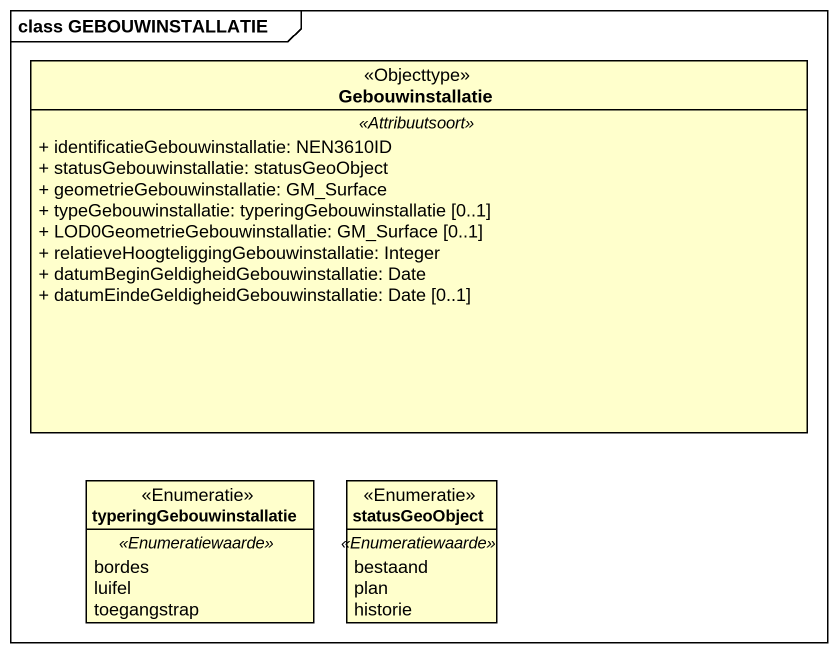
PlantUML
@startuml
mainframe class GEBOUWINSTALLATIE
hide circle
hide empty members
skinparam classAttributeIconSize 0
class Gebouwinstallatie <<Objecttype>> {
  .. <<Attribuutsoort>> ..
  + identificatieGebouwinstallatie: NEN3610ID
  + statusGebouwinstallatie: statusGeoObject
  + geometrieGebouwinstallatie: GM_Surface
  + typeGebouwinstallatie: typeringGebouwinstallatie [0..1]
  + LOD0GeometrieGebouwinstallatie: GM_Surface [0..1]
  + relatieveHoogteliggingGebouwinstallatie: Integer
  + datumBeginGeldigheidGebouwinstallatie: Date
  + datumEindeGeldigheidGebouwinstallatie: Date [0..1]
}
enum typeringGebouwinstallatie <<Enumeratie>> {
  .. <<Enumeratiewaarde>> ..
  bordes
  luifel
  toegangstrap
}
enum statusGeoObject <<Enumeratie>> {
  .. <<Enumeratiewaarde>> ..
  bestaand
  plan
  historie
}
@enduml
